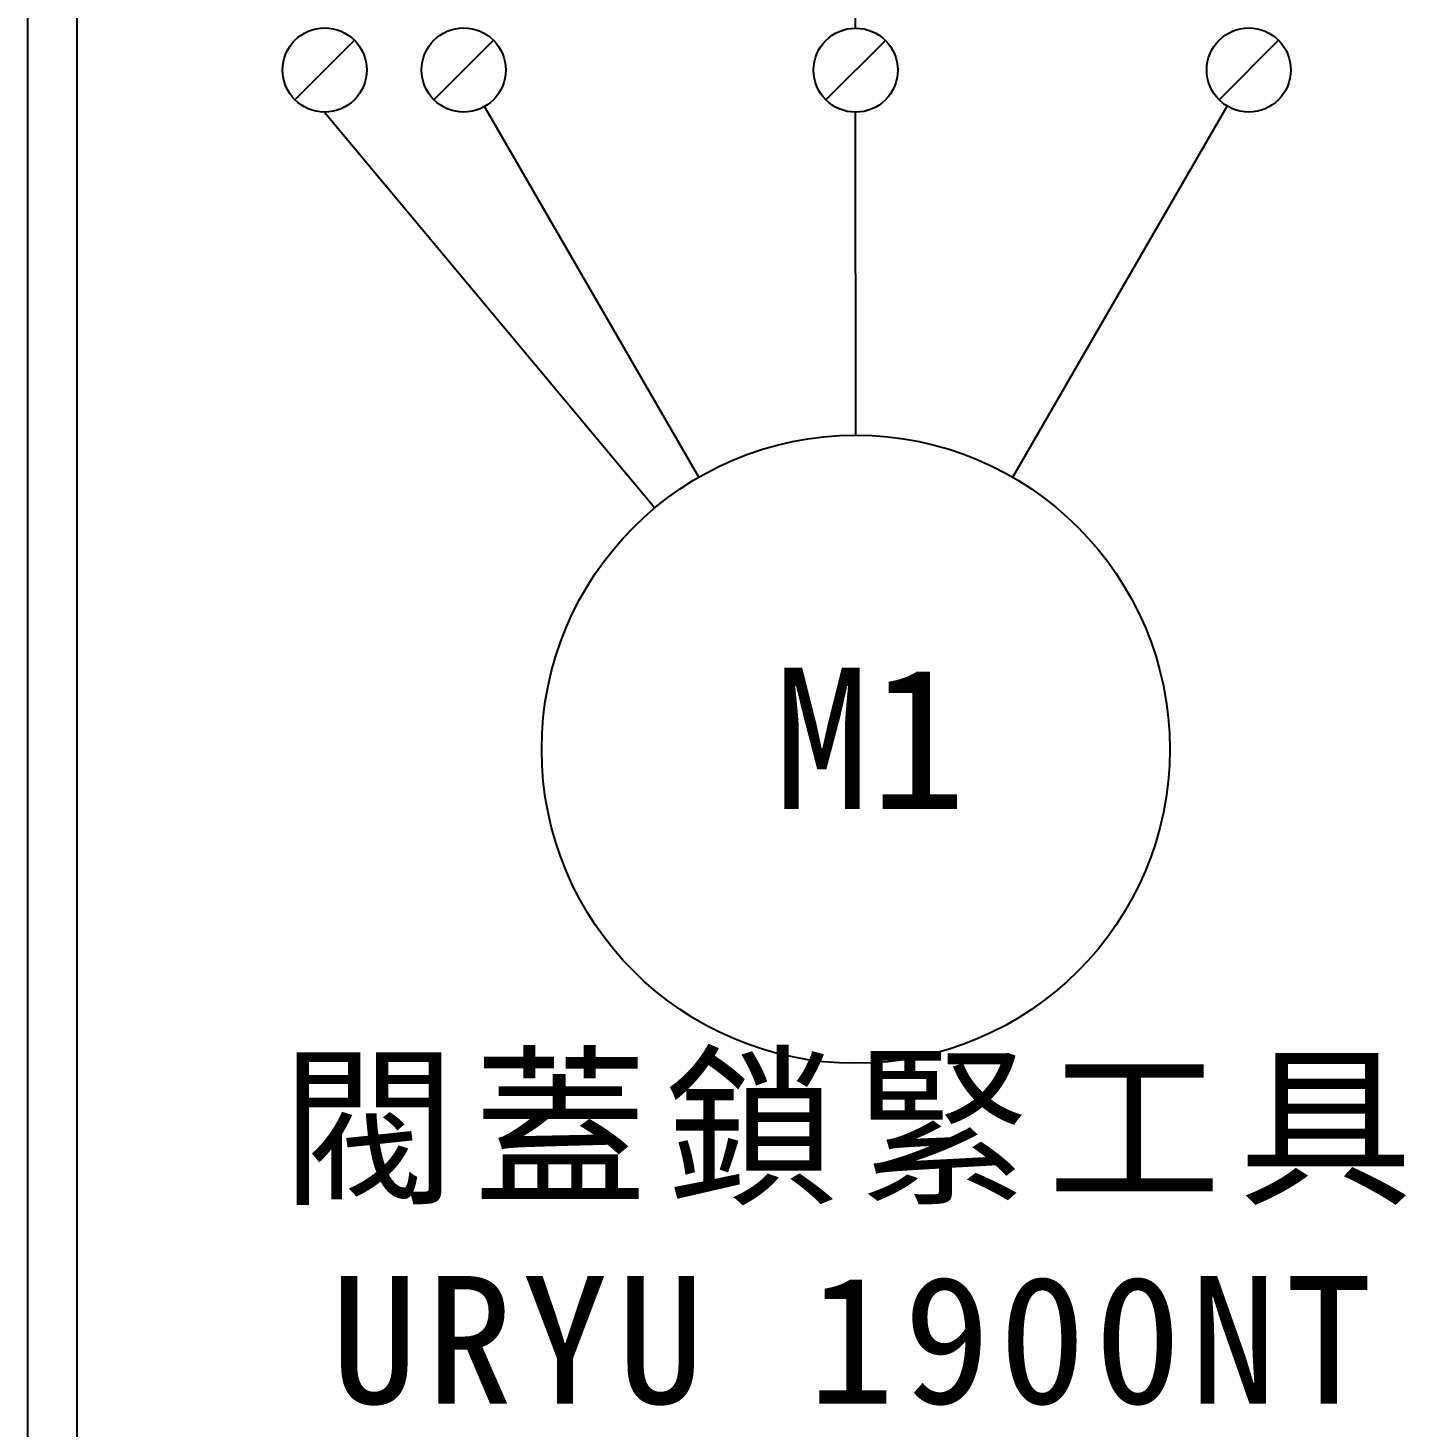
# Model space of a CAD drawing. Extents: x 10 to 297, y 3 to 207.
# Drawn here: x 10 to 45.1, y 21.72 to 57.36 of the extents above; entities that cross this region are included whole.
import ezdxf

# ---------------------------------------------------------------- set-up
doc = ezdxf.new("R2010")
doc.units = 0
doc.layers.get('0').update_dxf_attribs({"linetype": 'CONTINUOUS'})
doc.layers.add('圖框層', color=7, linetype='CONTINUOUS')
doc.layers.add('標尺寸層', color=3, linetype='CONTINUOUS')
doc.styles.add('STSL', font='KAIU.TTF')
doc.styles.add('標楷體', font='KAIU.TTF')

msp = doc.modelspace()

# ---------------------------------------------------------------- linework, layer by layer
for p, q in [((18.314, 57.047), (16.8, 55.532)), ((21.855, 57.047), (20.34, 55.532)), ((31.84, 57.043), (30.326, 55.529)), ((41.855, 57.047), (40.34, 55.532)), ((27.086, 45.917), (21.633, 55.362)), ((35.086, 45.917), (40.545, 55.372))]:
    msp.add_line(p, q)
for centre, radius in [((17.557, 56.29), 1.071), ((21.098, 56.29), 1.071), ((31.083, 56.286), 1.071), ((41.098, 56.29), 1.071), ((31.086, 38.989), 8)]:
    msp.add_circle(centre, radius)
at = {"layer": '圖框層', "color": 7}
for p, q in [((10, 3), (10, 206.969)), ((11.25, 4.25), (11.25, 205.719))]:
    msp.add_line(p, q, dxfattribs=at)
at = {"layer": '標尺寸層', "color": 7}
for p, q in [((31.083, 57.357), (31.078, 70.426)), ((17.557, 55.219), (25.964, 45.134)), ((31.086, 46.989), (31.083, 55.215))]:
    msp.add_line(p, q, dxfattribs=at)

# ---------------------------------------------------------------- texts
at = {"color": 0, "insert": (31.086, 30.989), "char_height": 3.25, "width": 32.06759, "attachment_point": 2, "style": '標楷體'}
msp.add_mtext('{\\T1.1;閥蓋鎖緊工具URYU 1900NT}', dxfattribs=at)
at = {"layer": '圖框層', "color": 4, "style": 'STSL'}
msp.add_text('M1', height=3.6, dxfattribs=at).set_placement((29.002, 37.466))

doc.saveas('drawing.dxf')
